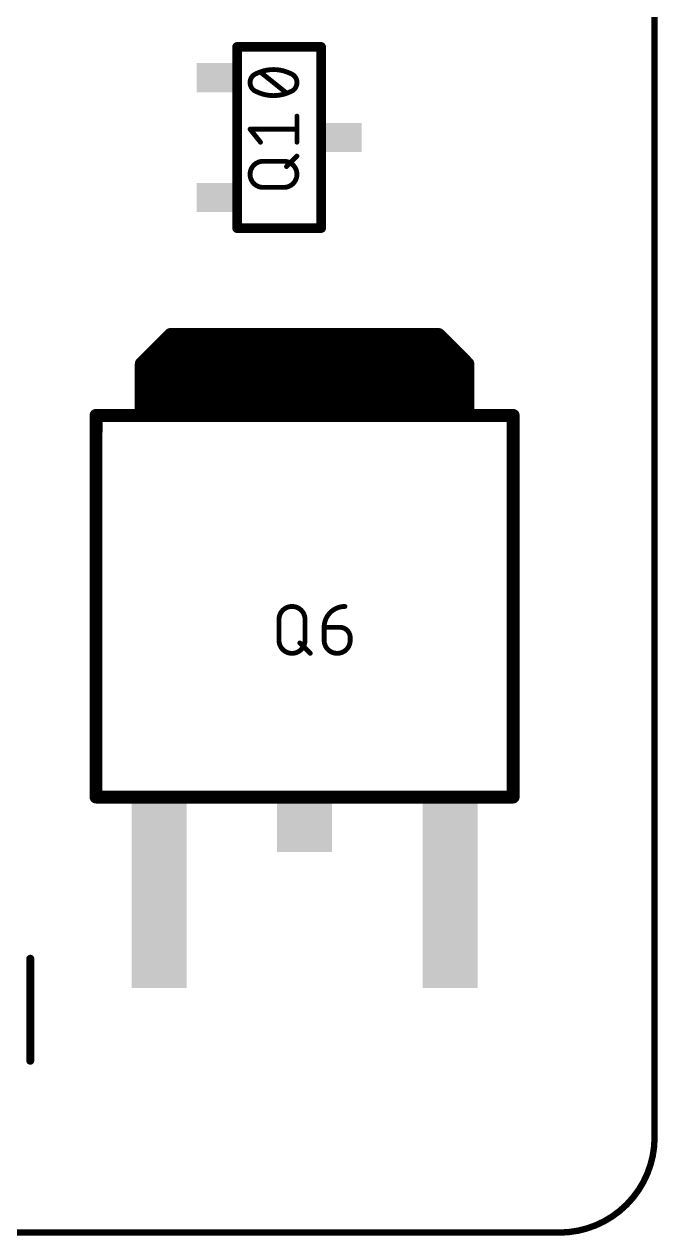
# Model space of a CAD drawing. Extents: x 0 to 107, y -11 to 54.
# Drawn here: x 96.59 to 106.55, y -10.55 to 8.48 of the extents above; entities that cross this region are included whole.
import ezdxf

# ---------------------------------------------------------------- set-up
doc = ezdxf.new("R2010")
doc.units = 0
for name, color, linetype in [('117', 253, 'CONTINUOUS'), ('21', 253, 'CONTINUOUS'), ('51', 253, 'CONTINUOUS')]:
    doc.layers.add(name, color=color, linetype=linetype)

# ---------------------------------------------------------------- blocks, each defined once
blk = doc.blocks.new('RECT')
blk.add_solid([(-0.5, -0.5), (0.5, -0.5), (-0.5, 0.5), (0.5, 0.5)])

msp = doc.modelspace()

# ---------------------------------------------------------------- linework, layer by layer
at = {"layer": '117'}
for points, const_width in [([(106.5, -9), (106.5, 52.5)], 0.1), ([(100.7165, 7.3991), (100.3073, 7.7264)], 0.0762), ([(100.8802, 6.6266), (100.8802, 7.0358)], 0.0762), ([(100.3073, 6.6266), (100.1436, 6.8312)], 0.0762), ([(100.1436, 6.8312), (100.8802, 6.8312)], 0.0762), ([(100.3482, 6.3263), (100.6756, 6.3263)], 0.0762), ([(100.7165, 6.2445), (100.8802, 6.4081)], 0.0762), ([(100.6756, 5.9171), (100.3482, 5.9171)], 0.0762), ([(100.5981, -1.1973), (100.5981, -0.8699)], 0.0762), ([(101.0073, -0.8699), (101.0073, -1.1973)], 0.0762), ([(101.3076, -0.9927), (101.5532, -0.9927)], 0.0762), ([(101.3076, -1.1973), (101.3076, -0.9927)], 0.0762), ([(101.7169, -1.1564), (101.7169, -1.1973)], 0.0762), ([(100.9255, -1.2382), (101.0892, -1.4019)], 0.0762), ([(1.5, -10.5), (105, -10.5)], 0.1)]:
    msp.add_lwpolyline(points, dxfattribs=dict(at, const_width=const_width))
for points, const_width in [([(100.5119, 7.7674, 0.1139), (100.2459, 7.706)], 0.0762), ([(100.7779, 7.706, 0.1139), (100.5119, 7.7674)], 0.0762), ([(100.5119, 7.7864, 1), (100.5119, 7.7483)], 0.0381), ([(100.5119, 7.7483, 1), (100.5119, 7.7864)], 0.0381), ([(100.2459, 7.706, 0.3205), (100.1436, 7.5627)], 0.0762), ([(100.2375, 7.7231, 1), (100.2542, 7.6889)], 0.0381), ([(100.252, 7.688, 1), (100.2397, 7.724)], 0.0381), ([(100.3192, 7.7413, 1), (100.2953, 7.7116)], 0.0381), ([(100.8802, 7.5627, 0.3205), (100.7779, 7.706)], 0.0762), ([(100.784, 7.724, 1), (100.7717, 7.688)], 0.0381), ([(100.7695, 7.6889, 1), (100.7862, 7.7231)], 0.0381), ([(100.1436, 7.5627, 0.3205), (100.2459, 7.4195)], 0.0762), ([(100.1626, 7.5627, 1), (100.1245, 7.5627)], 0.0381), ([(100.1245, 7.5627, 1), (100.1626, 7.5627)], 0.0381), ([(100.2459, 7.4195, 0.1139), (100.5119, 7.3581)], 0.0762), ([(100.2542, 7.4366, 1), (100.2375, 7.4024)], 0.0381), ([(100.2397, 7.4015, 1), (100.252, 7.4375)], 0.0381), ([(100.5119, 7.3581, 0.1139), (100.7779, 7.4195)], 0.0762), ([(100.7046, 7.3842, 1), (100.7284, 7.4139)], 0.0381), ([(100.7779, 7.4195, 0.3204), (100.8802, 7.5627)], 0.0762), ([(100.7717, 7.4375, 1), (100.784, 7.4015)], 0.0381), ([(100.7862, 7.4024, 1), (100.7695, 7.4366)], 0.0381), ([(100.8992, 7.5627, 1), (100.8611, 7.5627)], 0.0381), ([(100.8611, 7.5627, 1), (100.8992, 7.5627)], 0.0381), ([(100.5119, 7.3772, 1), (100.5119, 7.3391)], 0.0381), ([(100.5119, 7.3391, 1), (100.5119, 7.3772)], 0.0381), ([(100.8992, 7.0358, 1), (100.8611, 7.0358)], 0.0381), ([(100.1584, 6.8431, 1), (100.1287, 6.8193)], 0.0381), ([(100.1436, 6.8503, 1), (100.1436, 6.8122)], 0.0381), ([(100.8802, 6.8122, 1), (100.8802, 6.8503)], 0.0381), ([(100.2924, 6.6147, 1), (100.3221, 6.6385)], 0.0381), ([(100.8611, 6.6266, 1), (100.8992, 6.6266)], 0.0381), ([(100.3482, 6.3263, 1), (100.3482, 5.9171)], 0.0762), ([(100.3482, 6.3453, 1), (100.3482, 6.3072)], 0.0381), ([(100.3482, 6.3072, 1), (100.3482, 6.3453)], 0.0381), ([(100.6756, 5.9171, 1), (100.6756, 6.3263)], 0.0762), ([(100.6756, 6.3453, 1), (100.6756, 6.3072)], 0.0381), ([(100.6756, 6.3072, 1), (100.6756, 6.3453)], 0.0381), ([(100.8936, 6.3947, 1), (100.8667, 6.4216)], 0.0381), ([(100.703, 6.2579, 1), (100.7299, 6.231)], 0.0381), ([(100.3482, 5.9361, 1), (100.3482, 5.898)], 0.0381), ([(100.3482, 5.898, 1), (100.3482, 5.9361)], 0.0381), ([(100.6756, 5.9361, 1), (100.6756, 5.898)], 0.0381), ([(100.6756, 5.898, 1), (100.6756, 5.9361)], 0.0381), ([(101.0073, -0.8699, 1), (100.5981, -0.8699)], 0.0762), ([(101.635, -0.6653, 0.4142), (101.3076, -0.9927)], 0.0762), ([(101.635, -0.6843, 1), (101.635, -0.6462)], 0.0381), ([(100.6171, -0.8699, 1), (100.5791, -0.8699)], 0.0381), ([(100.5791, -0.8699, 1), (100.6171, -0.8699)], 0.0381), ([(101.0264, -0.8699, 1), (100.9883, -0.8699)], 0.0381), ([(100.9883, -0.8699, 1), (101.0264, -0.8699)], 0.0381), ([(101.3076, -0.9736, 1), (101.3076, -1.0117)], 0.0381), ([(101.3267, -0.9927, 1), (101.2886, -0.9927)], 0.0381), ([(101.2886, -0.9927, 1), (101.3267, -0.9927)], 0.0381), ([(101.7169, -1.1564, 0.4142), (101.5532, -0.9927)], 0.0762), ([(101.5532, -0.9736, 1), (101.5532, -1.0117)], 0.0381), ([(101.5532, -1.0117, 1), (101.5532, -0.9736)], 0.0381), ([(101.7359, -1.1564, 1), (101.6978, -1.1564)], 0.0381), ([(101.6978, -1.1564, 1), (101.7359, -1.1564)], 0.0381), ([(100.5981, -1.1973, 1), (101.0073, -1.1973)], 0.0762), ([(100.6171, -1.1973, 1), (100.579, -1.1973)], 0.0381), ([(100.5791, -1.1973, 1), (100.6171, -1.1973)], 0.0381), ([(100.9389, -1.2247, 1), (100.912, -1.2517)], 0.0381), ([(101.0264, -1.1973, 1), (100.9883, -1.1973)], 0.0381), ([(100.9883, -1.1973, 1), (101.0264, -1.1973)], 0.0381), ([(101.3076, -1.1973, 1), (101.7169, -1.1973)], 0.0762), ([(101.3267, -1.1973, 1), (101.2886, -1.1973)], 0.0381), ([(101.2886, -1.1973, 1), (101.3267, -1.1973)], 0.0381), ([(101.7359, -1.1973, 1), (101.6978, -1.1973)], 0.0381), ([(101.6978, -1.1973, 1), (101.7359, -1.1973)], 0.0381), ([(101.0757, -1.4154, 1), (101.1026, -1.3884)], 0.0381), ([(105, -10.5, 0.4142), (106.5, -9)], 0.1), ([(106.525, -9, 1), (106.475, -9)], 0.05), ([(106.475, -9, 1), (106.525, -9)], 0.05), ([(105, -10.475, 1), (105, -10.525)], 0.05), ([(105, -10.525, 1), (105, -10.475)], 0.05)]:
    msp.add_lwpolyline(points, format="xyb", dxfattribs=dict(at, const_width=const_width))
at = {"layer": '21'}
for points, const_width in [([(97.723, -3.659), (97.7234, 2.3354)], 0.2032), ([(104.2766, 2.3354), (104.277, -3.659)], 0.2032), ([(104.277, -3.659), (97.723, -3.659)], 0.2032), ([(96.69, -7.8), (96.69, -6.2)], 0.127)]:
    msp.add_lwpolyline(points, dxfattribs=dict(at, const_width=const_width))
for points, const_width in [([(97.7742, 2.3354, 1), (97.6726, 2.3354)], 0.1016), ([(104.3274, 2.3354, 1), (104.2258, 2.3354)], 0.1016), ([(97.723, -3.6082, 1), (97.723, -3.7098)], 0.1016), ([(97.6722, -3.659, 1), (97.7738, -3.659)], 0.1016), ([(104.2262, -3.659, 1), (104.3278, -3.659)], 0.1016), ([(104.277, -3.7098, 1), (104.277, -3.6082)], 0.1016), ([(96.7218, -6.2, 1), (96.6582, -6.2)], 0.0635), ([(96.6582, -7.8, 1), (96.7218, -7.8)], 0.0635)]:
    msp.add_lwpolyline(points, format="xyb", dxfattribs=dict(at, const_width=const_width))
at = {"layer": '51'}
for points, const_width in [([(99.9396, 5.2776), (99.9396, 8.1224)], 0.1524), ([(99.9396, 8.1224), (101.2604, 8.1224)], 0.1524), ([(101.2604, 8.1224), (101.2604, 5.2776)], 0.1524), ([(101.2604, 5.2776), (99.9396, 5.2776)], 0.1524), ([(98.4346, 3.1482), (98.8918, 3.6054)], 0.2032), ([(98.4346, 3.1482), (98.8918, 3.6054)], 0.1998), ([(98.8828, 3.5964), (103.1172, 3.5964)], 0.1998), ([(98.8918, 3.6054), (103.1082, 3.6054)], 0.2032), ([(98.8918, 3.6054), (103.1082, 3.6054)], 0.1998), ([(103.1082, 3.6054), (103.5654, 3.1482)], 0.2032), ([(103.1082, 3.6054), (103.5654, 3.1482)], 0.1998), ([(98.683, 3.3966), (103.317, 3.3966)], 0.1998), ([(98.4346, 2.437), (98.4346, 3.1482)], 0.2032), ([(98.4346, 2.437), (98.4346, 3.1482)], 0.1998), ([(98.4832, 3.1968), (103.5168, 3.1968)], 0.1998), ([(103.5654, 3.1482), (103.5654, 2.437)], 0.2032), ([(103.5654, 3.1482), (103.5654, 2.437)], 0.1998), ([(98.4346, 2.997), (103.5654, 2.997)], 0.1998), ([(98.4346, 2.7972), (103.5654, 2.7972)], 0.1998), ([(98.4346, 2.5974), (103.5654, 2.5974)], 0.1998), ([(103.5654, 2.437), (98.4346, 2.437)], 0.2032), ([(103.5654, 2.437), (98.4346, 2.437)], 0.1998), ([(97.723, 2.335), (104.2774, 2.3346)], 0.2032)]:
    msp.add_lwpolyline(points, dxfattribs=dict(at, const_width=const_width))
for points, const_width in [([(99.9777, 8.1224, 1), (99.9015, 8.1224)], 0.0762), ([(99.9396, 8.1605, 1), (99.9396, 8.0843)], 0.0762), ([(101.2985, 8.1224, 1), (101.2223, 8.1224)], 0.0762), ([(101.2604, 8.0843, 1), (101.2604, 8.1605)], 0.0762), ([(99.9396, 5.3157, 1), (99.9396, 5.2395)], 0.0762), ([(101.2604, 5.2395, 1), (101.2604, 5.3157)], 0.0762), ([(99.9015, 5.2776, 1), (99.9777, 5.2776)], 0.0762), ([(101.2223, 5.2776, 1), (101.2985, 5.2776)], 0.0762), ([(98.8828, 3.6463, 1), (98.8828, 3.5465)], 0.0999), ([(98.8918, 3.6562, 1), (98.8918, 3.5546)], 0.1016), ([(98.8918, 3.6554, 1), (98.8918, 3.5555)], 0.0999), ([(98.9277, 3.5695, 1), (98.8559, 3.6413)], 0.1016), ([(98.9271, 3.5701, 1), (98.8565, 3.6407)], 0.0999), ([(103.1441, 3.6413, 1), (103.0723, 3.5695)], 0.1016), ([(103.1435, 3.6407, 1), (103.0729, 3.5701)], 0.0999), ([(103.1082, 3.5546, 1), (103.1082, 3.6562)], 0.1016), ([(103.1082, 3.5555, 1), (103.1082, 3.6554)], 0.0999), ([(103.1172, 3.5465, 1), (103.1172, 3.6463)], 0.0999), ([(98.683, 3.4466, 1), (98.683, 3.3467)], 0.0999), ([(103.317, 3.3467, 1), (103.317, 3.4466)], 0.0999), ([(98.4854, 3.1482, 1), (98.3838, 3.1482)], 0.1016), ([(98.4845, 3.1482, 1), (98.3847, 3.1482)], 0.0999), ([(98.4832, 3.2468, 1), (98.4832, 3.1469)], 0.0999), ([(103.6162, 3.1482, 1), (103.5146, 3.1482)], 0.1016), ([(103.6154, 3.1482, 1), (103.5155, 3.1482)], 0.0999), ([(103.5168, 3.1469, 1), (103.5168, 3.2468)], 0.0999), ([(98.3987, 3.1841, 1), (98.4705, 3.1123)], 0.1016), ([(98.3993, 3.1835, 1), (98.4699, 3.1129)], 0.0999), ([(98.4346, 3.047, 1), (98.4346, 2.9471)], 0.0999), ([(103.5295, 3.1123, 1), (103.6013, 3.1841)], 0.1016), ([(103.5301, 3.1129, 1), (103.6007, 3.1835)], 0.0999), ([(103.5654, 2.9471, 1), (103.5654, 3.047)], 0.0999), ([(98.4346, 2.8472, 1), (98.4346, 2.7473)], 0.0999), ([(103.5654, 2.7473, 1), (103.5654, 2.8472)], 0.0999), ([(98.4346, 2.6473, 1), (98.4346, 2.5474)], 0.0999), ([(103.5654, 2.5474, 1), (103.5654, 2.6473)], 0.0999), ([(98.4346, 2.4878, 1), (98.4346, 2.3862)], 0.1016), ([(98.3838, 2.437, 1), (98.4854, 2.437)], 0.1016), ([(98.4346, 2.487, 1), (98.4346, 2.3871)], 0.0999), ([(98.3847, 2.437, 1), (98.4845, 2.437)], 0.0999), ([(103.5146, 2.437, 1), (103.6162, 2.437)], 0.1016), ([(103.5155, 2.437, 1), (103.6154, 2.437)], 0.0999), ([(103.5654, 2.3862, 1), (103.5654, 2.4878)], 0.1016), ([(103.5654, 2.3871, 1), (103.5654, 2.487)], 0.0999), ([(97.723, 2.3858, 1), (97.723, 2.2842)], 0.1016), ([(104.2774, 2.2838, 1), (104.2774, 2.3854)], 0.1016)]:
    msp.add_lwpolyline(points, format="xyb", dxfattribs=dict(at, const_width=const_width))

# ---------------------------------------------------------------- block references
at = {"layer": '21', "xscale": 0.8636, "yscale": 0.762}
msp.add_blockref('RECT', (101, -4.1416), dxfattribs=at)
at = {"layer": '51', "rotation": 270}
for p, xscale, yscale in [((99.5958, 7.6406), 0.4588, 0.5859), ((101.6034, 6.7), 0.4573, 0.584), ((99.596, 5.7598), 0.4564, 0.5857)]:
    msp.add_blockref('RECT', p, dxfattribs=dict(at, xscale=xscale, yscale=yscale))
at = {"layer": '51', "xscale": 0.8636, "yscale": 2.8956}
for p in [(98.714, -5.2084), (103.286, -5.2084)]:
    msp.add_blockref('RECT', p, dxfattribs=at)

doc.saveas('drawing.dxf')
